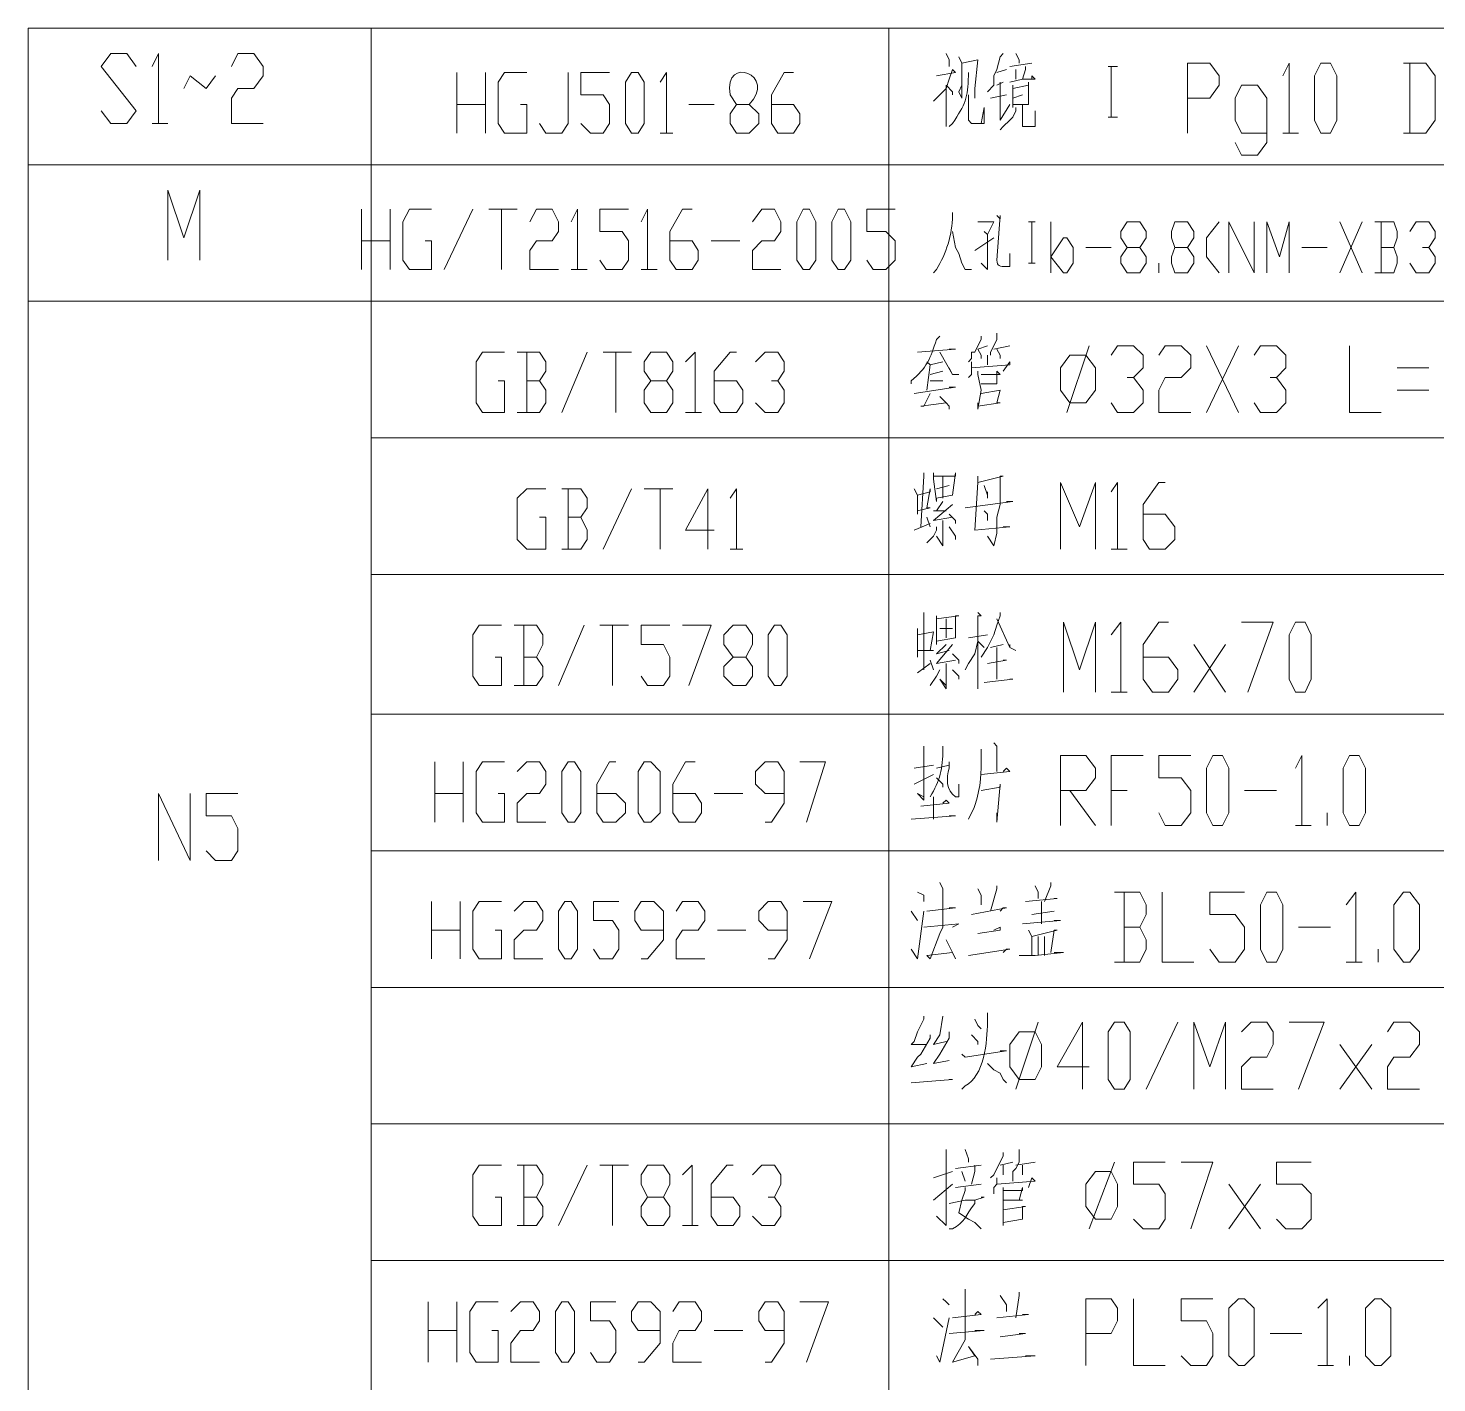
# Model space of a CAD drawing. Extents: x 14941 to 23337, y 2870 to 15192.
# Drawn here: x 17928 to 19161, y 3964 to 5150 of the extents above; entities that cross this region are included whole.
import ezdxf

# ---------------------------------------------------------------- set-up
doc = ezdxf.new("R2010")
doc.units = 0
doc.header["$LTSCALE"] = 8
doc.layers.add('1', color=1, linetype='Continuous')

msp = doc.modelspace()

# ---------------------------------------------------------------- linework, layer by layer
at = {"layer": '1', "color": 0, "lineweight": 18}
for points in [[(17927.9, 5150.2), (17927.9, 5030.6)], [(17927.9, 5030.6), (17927.9, 4911.1)], [(17927.9, 4911.1), (17927.9, 3948.9)]]:
    msp.add_lwpolyline(points, dxfattribs=at)
at = {"layer": '1', "color": 0, "lineweight": 5}
for points in [[(20633.8, 5150.2), (17927.9, 5150.2)], [(18228.3, 5030.6), (18228.3, 5150.2)], [(18681.6, 5030.6), (18681.6, 5150.2)], [(17991.9, 5077.9), (18000.3, 5066.8), (18014.2, 5066.8), (18022.5, 5077.9), (17991.9, 5116.8), (18000.3, 5128), (18014.2, 5128), (18022.5, 5116.8)], [(18036.4, 5116.8), (18042, 5128), (18042, 5066.8)], [(18105.9, 5116.8), (18111.5, 5128), (18125.4, 5128), (18133.7, 5116.8), (18133.7, 5108.5), (18125.4, 5097.4), (18111.5, 5097.4), (18105.9, 5089), (18105.9, 5066.8), (18133.7, 5066.8)], [(18731.6, 5128), (18734.4, 5122.4), (18734.4, 5116.8)], [(18742.8, 5125.2), (18745.5, 5119.6), (18745.5, 5089), (18742.8, 5094.6), (18745.5, 5100.2)], [(18745.5, 5119.6), (18759.4, 5122.4), (18759.4, 5122.4), (18756.7, 5097.4), (18756.7, 5089), (18756.7, 5097.4)], [(18781.7, 5128), (18778.9, 5125.2), (18776.1, 5114.1), (18773.3, 5108.5), (18773.3, 5100.2), (18767.8, 5094.6)], [(18806.7, 5119.6), (18787.3, 5116.8)], [(18792.8, 5128), (18795.6, 5122.4), (18795.6, 5119.6)], [(18943, 5058.4), (18943, 5119.6), (18962.5, 5119.6), (18970.8, 5108.5), (18970.8, 5100.2), (18962.5, 5089), (18943, 5089)], [(19026.4, 5108.5), (19032, 5119.6), (19032, 5058.4)], [(19059.8, 5058.4), (19054.2, 5069.6), (19054.2, 5108.5), (19059.8, 5119.6), (19068.1, 5119.6), (19073.7, 5108.5), (19073.7, 5069.6), (19068.1, 5058.4), (19059.8, 5058.4)], [(19132.1, 5058.4), (19151.6, 5058.4), (19159.9, 5069.6), (19159.9, 5108.5), (19151.6, 5119.6), (19132.1, 5119.6)], [(19137.6, 5119.6), (19137.6, 5058.4)], [(18064.2, 5097.4), (18069.8, 5108.5), (18083.7, 5097.4), (18092, 5108.5)], [(18303.4, 5058.4), (18303.4, 5111.3)], [(18328.4, 5111.3), (18328.4, 5058.4)], [(18359, 5083.5), (18364.6, 5083.5), (18364.6, 5058.4), (18345.1, 5058.4), (18339.5, 5066.8), (18339.5, 5102.9), (18345.1, 5111.3), (18364.6, 5111.3)], [(18375.7, 5066.8), (18381.2, 5058.4), (18395.1, 5058.4), (18400.7, 5066.8), (18400.7, 5111.3)], [(18411.8, 5066.8), (18420.2, 5058.4), (18431.3, 5058.4), (18436.9, 5066.8), (18436.9, 5083.5), (18431.3, 5091.8), (18411.8, 5091.8), (18411.8, 5111.3), (18436.9, 5111.3)], [(18456.3, 5058.4), (18450.8, 5066.8), (18450.8, 5102.9), (18456.3, 5111.3), (18461.9, 5111.3), (18467.4, 5102.9), (18467.4, 5066.8), (18461.9, 5058.4), (18456.3, 5058.4)], [(18481.4, 5102.9), (18486.9, 5111.3), (18486.9, 5058.4)], [(18578.7, 5083.5), (18598.1, 5083.5), (18603.7, 5075.1), (18603.7, 5066.8), (18598.1, 5058.4), (18584.2, 5058.4), (18578.7, 5066.8), (18578.7, 5091.8), (18589.8, 5111.3), (18598.1, 5111.3)], [(18723.3, 5108.5), (18740, 5111.3), (18737.2, 5114.1), (18734.4, 5105.7), (18731.6, 5097.4), (18720.5, 5086.3)], [(18776.1, 5111.3), (18784.5, 5114.1)], [(18787.3, 5102.9), (18798.4, 5105.7), (18809.5, 5105.7), (18806.7, 5108.5), (18806.7, 5105.7)], [(18792.8, 5114.1), (18792.8, 5108.5), (18792.8, 5105.7)], [(18801.2, 5116.8), (18801.2, 5114.1), (18798.4, 5105.7)], [(18873.5, 5116.8), (18881.8, 5116.8)], [(18876.2, 5116.8), (18876.2, 5072.3)], [(18731.6, 5100.2), (18731.6, 5064), (18731.6, 5075.1)], [(18731.6, 5100.2), (18737.2, 5094.6), (18737.2, 5091.8)], [(18781.7, 5102.9), (18776.1, 5100.2)], [(18778.9, 5102.9), (18778.9, 5072.3), (18778.9, 5069.6), (18787.3, 5083.5)], [(18790, 5100.2), (18790, 5080.7), (18790, 5083.5), (18803.9, 5083.5), (18803.9, 5083.5), (18803.9, 5102.9), (18803.9, 5100.2), (18790, 5097.4)], [(18984.7, 5050.1), (18990.3, 5039), (19004.2, 5039), (19012.5, 5050.1), (19012.5, 5089), (19004.2, 5100.2), (18990.3, 5100.2), (18984.7, 5089), (18984.7, 5069.6), (18990.3, 5058.4), (19012.5, 5058.4)], [(18303.4, 5083.5), (18328.4, 5083.5)], [(18506.4, 5083.5), (18528.6, 5083.5)], [(18559.2, 5083.5), (18567.6, 5075.1), (18567.6, 5066.8), (18559.2, 5058.4), (18548.1, 5058.4)], [(18751.1, 5091.8), (18751.1, 5069.6), (18753.9, 5066.8), (18753.9, 5066.8), (18756.7, 5066.8), (18765, 5066.8), (18765, 5080.7), (18762.2, 5066.8)], [(18770.6, 5089), (18784.5, 5091.8)], [(18790, 5089), (18798.4, 5091.8)], [(18798.4, 5083.5), (18798.4, 5080.7), (18798.4, 5064), (18798.4, 5064), (18801.2, 5064), (18809.5, 5064), (18809.5, 5064), (18809.5, 5077.9), (18809.5, 5064)], [(18792.8, 5080.7), (18792.8, 5077.9), (18790, 5072.3), (18787.3, 5069.6), (18781.7, 5064), (18778.9, 5061.2)], [(18873.5, 5072.3), (18881.8, 5072.3)], [(18036.4, 5066.8), (18050.3, 5066.8)], [(18481.4, 5058.4), (18492.5, 5058.4)], [(19026.4, 5058.4), (19040.3, 5058.4)], [(20633.8, 5030.6), (17927.9, 5030.6)], [(20633.8, 5030.6), (17927.9, 5030.6)], [(18228.3, 4911.1), (18228.3, 5030.6)], [(18681.6, 4911.1), (18681.6, 5030.6)], [(18050.3, 4947.2), (18050.3, 5008.4), (18064.2, 4966.7), (18078.1, 5008.4), (18078.1, 4947.2)], [(18219.9, 4938.9), (18219.9, 4991.7)], [(18245, 4991.7), (18245, 4938.9)], [(18275.6, 4963.9), (18281.1, 4963.9), (18281.1, 4938.9), (18261.7, 4938.9), (18256.1, 4947.2), (18256.1, 4980.6), (18261.7, 4991.7), (18281.1, 4991.7)], [(18292.2, 4938.9), (18317.3, 4991.7)], [(18331.2, 4991.7), (18356.2, 4991.7)], [(18342.3, 4991.7), (18342.3, 4938.9)], [(18367.3, 4980.6), (18372.9, 4991.7), (18386.8, 4991.7), (18392.4, 4980.6), (18392.4, 4972.2), (18386.8, 4963.9), (18372.9, 4963.9), (18367.3, 4955.5), (18367.3, 4938.9), (18392.4, 4938.9)], [(18403.5, 4980.6), (18409, 4991.7), (18409, 4938.9)], [(18428.5, 4947.2), (18434.1, 4938.9), (18448, 4938.9), (18453.5, 4947.2), (18453.5, 4963.9), (18448, 4972.2), (18428.5, 4972.2), (18428.5, 4991.7), (18453.5, 4991.7)], [(18464.7, 4980.6), (18470.2, 4991.7), (18470.2, 4938.9)], [(18489.7, 4963.9), (18509.2, 4963.9), (18514.7, 4955.5), (18514.7, 4947.2), (18509.2, 4938.9), (18495.3, 4938.9), (18489.7, 4947.2), (18489.7, 4972.2), (18500.8, 4991.7), (18509.2, 4991.7)], [(18562, 4980.6), (18570.3, 4991.7), (18581.5, 4991.7), (18587, 4980.6), (18587, 4972.2), (18581.5, 4963.9), (18570.3, 4963.9), (18562, 4955.5), (18562, 4938.9), (18587, 4938.9)], [(18606.5, 4938.9), (18600.9, 4947.2), (18600.9, 4980.6), (18606.5, 4991.7), (18612.1, 4991.7), (18617.6, 4980.6), (18617.6, 4947.2), (18612.1, 4938.9), (18606.5, 4938.9)], [(18637.1, 4938.9), (18631.5, 4947.2), (18631.5, 4980.6), (18637.1, 4991.7), (18642.6, 4991.7), (18648.2, 4980.6), (18648.2, 4947.2), (18642.6, 4938.9), (18637.1, 4938.9)], [(18662.1, 4947.2), (18667.7, 4938.9), (18678.8, 4938.9), (18687.1, 4947.2), (18687.1, 4963.9), (18678.8, 4972.2), (18662.1, 4972.2), (18662.1, 4991.7), (18687.1, 4991.7)], [(18737.2, 4972.2), (18740, 4958.3), (18742.8, 4952.8), (18745.5, 4944.4), (18748.3, 4938.9), (18753.9, 4938.9), (18748.3, 4938.9), (18745.5, 4944.4)], [(18759.4, 4980.6), (18773.3, 4980.6), (18773.3, 4980.6), (18767.8, 4969.5), (18765, 4972.2), (18765, 4972.2)], [(18803.9, 4980.6), (18809.5, 4980.6)], [(18806.7, 4980.6), (18806.7, 4944.4)], [(18823.4, 4936.1), (18823.4, 4980.6)], [(18890.1, 4936.1), (18884.6, 4944.4), (18884.6, 4950), (18890.1, 4958.3), (18901.3, 4958.3), (18906.8, 4966.7), (18906.8, 4972.2), (18901.3, 4980.6), (18890.1, 4980.6), (18884.6, 4972.2), (18884.6, 4966.7), (18890.1, 4958.3)], [(18931.9, 4936.1), (18929.1, 4944.4), (18929.1, 4950), (18931.9, 4958.3), (18943, 4958.3), (18948.5, 4966.7), (18948.5, 4972.2), (18943, 4980.6), (18931.9, 4980.6), (18929.1, 4972.2), (18929.1, 4966.7), (18931.9, 4958.3)], [(18970.8, 4980.6), (18959.7, 4966.7), (18959.7, 4950), (18970.8, 4936.1)], [(18979.1, 4936.1), (18979.1, 4980.6), (19001.4, 4936.1), (19001.4, 4980.6)], [(19012.5, 4936.1), (19012.5, 4980.6), (19023.6, 4950), (19032, 4980.6), (19032, 4936.1)], [(19076.5, 4936.1), (19095.9, 4980.6)], [(19076.5, 4980.6), (19095.9, 4936.1)], [(19123.7, 4958.3), (19126.5, 4966.7), (19126.5, 4972.2), (19123.7, 4980.6), (19107.1, 4980.6)], [(19112.6, 4980.6), (19112.6, 4936.1)], [(19137.6, 4972.2), (19143.2, 4980.6), (19154.3, 4980.6), (19159.9, 4972.2), (19159.9, 4966.7), (19154.3, 4958.3), (19148.8, 4958.3)], [(18219.9, 4963.9), (18245, 4963.9)], [(18525.8, 4963.9), (18550.9, 4963.9)], [(18756.7, 4955.5), (18773.3, 4966.7)], [(18767.8, 4969.5), (18767.8, 4966.7), (18767.8, 4963.9), (18767.8, 4958.3), (18767.8, 4955.5), (18767.8, 4950), (18767.8, 4941.6), (18767.8, 4938.9), (18767.8, 4938.9), (18762.2, 4944.4), (18767.8, 4938.9)], [(18823.4, 4950), (18834.5, 4966.7), (18837.3, 4966.7), (18842.9, 4958.3), (18842.9, 4944.4), (18837.3, 4936.1), (18834.5, 4936.1), (18823.4, 4950)], [(18854, 4958.3), (18876.2, 4958.3)], [(18901.3, 4958.3), (18906.8, 4950), (18906.8, 4944.4), (18901.3, 4936.1), (18890.1, 4936.1)], [(18943, 4958.3), (18948.5, 4950), (18948.5, 4944.4), (18943, 4936.1), (18931.9, 4936.1)], [(19043.1, 4958.3), (19065.3, 4958.3)], [(19107.1, 4936.1), (19123.7, 4936.1), (19126.5, 4944.4), (19126.5, 4950), (19123.7, 4958.3), (19112.6, 4958.3)], [(19154.3, 4958.3), (19159.9, 4950), (19159.9, 4944.4), (19154.3, 4936.1), (19143.2, 4936.1), (19137.6, 4944.4)], [(18403.5, 4938.9), (18417.4, 4938.9)], [(18464.7, 4938.9), (18478.6, 4938.9)], [(18803.9, 4944.4), (18809.5, 4944.4)], [(18918, 4936.1), (18918, 4944.4)], [(20633.8, 4911.1), (17927.9, 4911.1)], [(20633.8, 4911.1), (17927.9, 4911.1)], [(18228.3, 4791.5), (18228.3, 4911.1)], [(18681.6, 4791.5), (18681.6, 4911.1)], [(18762.2, 4880.5), (18762.2, 4877.7), (18759.4, 4872.1), (18756.7, 4866.6), (18753.9, 4866.6), (18753.9, 4861), (18751.1, 4858.2)], [(18759.4, 4869.3), (18767.8, 4872.1)], [(18776.1, 4883.2), (18776.1, 4877.7), (18773.3, 4872.1), (18770.6, 4866.6), (18770.6, 4863.8)], [(18773.3, 4869.3), (18787.3, 4872.1)], [(18837.3, 4813.7), (18856.8, 4872.1)], [(18876.2, 4863.8), (18881.8, 4872.1), (18895.7, 4872.1), (18904.1, 4863.8), (18904.1, 4852.7), (18895.7, 4844.3), (18890.1, 4844.3)], [(18918, 4863.8), (18923.5, 4872.1), (18937.4, 4872.1), (18945.8, 4863.8), (18945.8, 4852.7), (18937.4, 4844.3), (18923.5, 4844.3), (18918, 4833.2), (18918, 4813.7), (18945.8, 4813.7)], [(18959.7, 4813.7), (18987.5, 4872.1)], [(18959.7, 4872.1), (18987.5, 4813.7)], [(19001.4, 4863.8), (19006.9, 4872.1), (19020.8, 4872.1), (19029.2, 4863.8), (19029.2, 4852.7), (19020.8, 4844.3), (19015.3, 4844.3)], [(19084.8, 4872.1), (19084.8, 4813.7), (19112.6, 4813.7)], [(18339.5, 4841.5), (18345.1, 4841.5), (18345.1, 4813.7), (18325.6, 4813.7), (18320.1, 4822.1), (18320.1, 4858.2), (18325.6, 4866.6), (18345.1, 4866.6)], [(18375.7, 4841.5), (18381.2, 4849.9), (18381.2, 4858.2), (18375.7, 4866.6), (18356.2, 4866.6)], [(18364.6, 4866.6), (18364.6, 4813.7)], [(18395.1, 4813.7), (18417.4, 4866.6)], [(18431.3, 4866.6), (18456.3, 4866.6)], [(18442.4, 4866.6), (18442.4, 4813.7)], [(18473, 4813.7), (18467.4, 4822.1), (18467.4, 4833.2), (18473, 4841.5), (18486.9, 4841.5), (18492.5, 4849.9), (18492.5, 4858.2), (18486.9, 4866.6), (18473, 4866.6), (18467.4, 4858.2), (18467.4, 4849.9), (18473, 4841.5)], [(18503.6, 4858.2), (18511.9, 4866.6), (18511.9, 4813.7)], [(18528.6, 4841.5), (18548.1, 4841.5), (18553.7, 4833.2), (18553.7, 4822.1), (18548.1, 4813.7), (18534.2, 4813.7), (18528.6, 4822.1), (18528.6, 4849.9), (18542.5, 4866.6), (18548.1, 4866.6)], [(18564.8, 4858.2), (18573.1, 4866.6), (18584.2, 4866.6), (18589.8, 4858.2), (18589.8, 4849.9), (18584.2, 4841.5), (18578.7, 4841.5)], [(18706.6, 4866.6), (18740, 4869.3), (18737.2, 4869.3), (18734.4, 4869.3)], [(18726.1, 4866.6), (18737.2, 4847.1), (18742.8, 4847.1), (18737.2, 4847.1), (18734.4, 4852.7)], [(18759.4, 4869.3), (18762.2, 4863.8), (18762.2, 4861)], [(18767.8, 4863.8), (18767.8, 4858.2), (18767.8, 4855.4)], [(18776.1, 4869.3), (18778.9, 4863.8), (18778.9, 4861)], [(18840.1, 4822.1), (18831.7, 4833.2), (18831.7, 4852.7), (18840.1, 4863.8), (18854, 4863.8), (18862.3, 4852.7), (18862.3, 4833.2), (18854, 4822.1), (18840.1, 4822.1)], [(18714.9, 4858.2), (18717.7, 4855.4), (18714.9, 4833.2)], [(18717.7, 4855.4), (18728.9, 4858.2)], [(18728.9, 4849.9), (18717.7, 4847.1)], [(18753.9, 4858.2), (18753.9, 4852.7), (18753.9, 4852.7), (18753.9, 4849.9), (18753.9, 4847.1), (18751.1, 4844.3)], [(18753.9, 4852.7), (18787.3, 4855.4), (18787.3, 4858.2), (18781.7, 4849.9)], [(18759.4, 4849.9), (18759.4, 4847.1), (18762.2, 4833.2), (18759.4, 4816.5), (18759.4, 4822.1)], [(18762.2, 4847.1), (18778.9, 4847.1), (18776.1, 4849.9), (18776.1, 4838.7), (18776.1, 4838.7), (18762.2, 4838.7)], [(19126.5, 4852.7), (19154.3, 4852.7)], [(18356.2, 4813.7), (18375.7, 4813.7), (18381.2, 4822.1), (18381.2, 4833.2), (18375.7, 4841.5), (18364.6, 4841.5)], [(18486.9, 4841.5), (18492.5, 4833.2), (18492.5, 4822.1), (18486.9, 4813.7), (18473, 4813.7)], [(18584.2, 4841.5), (18589.8, 4833.2), (18589.8, 4822.1), (18584.2, 4813.7), (18573.1, 4813.7), (18564.8, 4822.1)], [(18703.8, 4830.4), (18740, 4836), (18737.2, 4836), (18734.4, 4836)], [(18717.7, 4841.5), (18728.9, 4841.5)], [(18895.7, 4844.3), (18904.1, 4833.2), (18904.1, 4822.1), (18895.7, 4813.7), (18881.8, 4813.7), (18876.2, 4822.1)], [(19020.8, 4844.3), (19029.2, 4833.2), (19029.2, 4822.1), (19020.8, 4813.7), (19006.9, 4813.7), (19001.4, 4822.1)], [(18717.7, 4830.4), (18712.2, 4819.3), (18709.4, 4819.3), (18731.6, 4822.1)], [(18726.1, 4827.6), (18731.6, 4822.1), (18734.4, 4819.3), (18734.4, 4816.5)], [(18762.2, 4830.4), (18778.9, 4833.2), (18778.9, 4833.2), (18776.1, 4822.1), (18778.9, 4822.1), (18759.4, 4819.3)], [(19154.3, 4833.2), (19126.5, 4833.2)], [(18503.6, 4813.7), (18517.5, 4813.7)], [(18228.3, 4671.9), (18228.3, 4791.5), (20633.8, 4791.5)], [(18681.6, 4791.5), (18681.6, 3948.9)], [(18712.2, 4760.9), (18712.2, 4758.1), (18709.4, 4713.6)], [(18720.5, 4760.9), (18720.5, 4755.3), (18723.3, 4735.9), (18723.3, 4738.6), (18737.2, 4741.4), (18737.2, 4741.4), (18740, 4760.9), (18740, 4758.1), (18720.5, 4758.1)], [(18723.3, 4747), (18734.4, 4749.8)], [(18728.9, 4758.1), (18728.9, 4738.6)], [(18759.4, 4758.1), (18759.4, 4752.5), (18756.7, 4710.8), (18756.7, 4710.8), (18787.3, 4713.6), (18784.5, 4713.6), (18781.7, 4713.6)], [(18759.4, 4752.5), (18781.7, 4758.1), (18778.9, 4758.1), (18778.9, 4752.5), (18778.9, 4733.1), (18776.1, 4722), (18776.1, 4708), (18773.3, 4696.9), (18773.3, 4696.9), (18767.8, 4705.3), (18773.3, 4696.9)], [(18765, 4749.8), (18767.8, 4741.4), (18767.8, 4738.6), (18767.8, 4744.2)], [(18831.7, 4694.1), (18831.7, 4752.5), (18848.4, 4713.6), (18862.3, 4752.5), (18862.3, 4694.1)], [(18876.2, 4744.2), (18881.8, 4752.5), (18881.8, 4694.1)], [(18904.1, 4724.7), (18923.5, 4724.7), (18931.9, 4713.6), (18931.9, 4702.5), (18923.5, 4694.1), (18909.6, 4694.1), (18904.1, 4702.5), (18904.1, 4733.1), (18918, 4752.5), (18923.5, 4752.5)], [(18375.7, 4722), (18381.2, 4722), (18381.2, 4694.1), (18364.6, 4694.1), (18356.2, 4702.5), (18356.2, 4738.6), (18364.6, 4747), (18381.2, 4747)], [(18411.8, 4722), (18417.4, 4730.3), (18417.4, 4738.6), (18411.8, 4747), (18395.1, 4747)], [(18400.7, 4747), (18400.7, 4694.1)], [(18431.3, 4694.1), (18456.3, 4747)], [(18467.4, 4747), (18492.5, 4747)], [(18481.4, 4747), (18481.4, 4694.1)], [(18528.6, 4710.8), (18503.6, 4710.8), (18523.1, 4747), (18523.1, 4694.1)], [(18542.5, 4738.6), (18548.1, 4747), (18548.1, 4694.1)], [(18703.8, 4747), (18706.6, 4741.4), (18706.6, 4724.7), (18706.6, 4727.5), (18717.7, 4730.3), (18714.9, 4730.3), (18717.7, 4747), (18717.7, 4744.2), (18706.6, 4741.4)], [(18728.9, 4735.9), (18723.3, 4727.5), (18720.5, 4727.5), (18731.6, 4727.5)], [(18737.2, 4733.1), (18720.5, 4719.2), (18720.5, 4719.2), (18737.2, 4722)], [(18734.4, 4724.7), (18740, 4719.2), (18740, 4716.4)], [(18748.3, 4730.3), (18790, 4735.9), (18787.3, 4735.9), (18784.5, 4735.9)], [(18765, 4727.5), (18767.8, 4724.7), (18767.8, 4719.2), (18767.8, 4724.7)], [(18395.1, 4694.1), (18411.8, 4694.1), (18417.4, 4702.5), (18417.4, 4710.8), (18411.8, 4722), (18400.7, 4722)], [(18703.8, 4710.8), (18717.7, 4716.4)], [(18714.9, 4722), (18717.7, 4713.6)], [(18723.3, 4713.6), (18723.3, 4710.8), (18720.5, 4705.3), (18714.9, 4699.7)], [(18728.9, 4719.2), (18728.9, 4696.9), (18723.3, 4705.3), (18728.9, 4696.9)], [(18734.4, 4713.6), (18740, 4705.3), (18740, 4702.5)], [(18542.5, 4694.1), (18553.7, 4694.1)], [(18876.2, 4694.1), (18890.1, 4694.1)], [(20633.8, 4671.9), (18228.3, 4671.9), (18228.3, 3948.9)], [(18712.2, 4638.5), (18712.2, 4633), (18712.2, 4588.5)], [(18759.4, 4638.5), (18762.2, 4635.7), (18759.4, 4635.7), (18759.4, 4571.8), (18759.4, 4582.9)], [(18778.9, 4638.5), (18778.9, 4635.7), (18776.1, 4627.4), (18773.3, 4619.1), (18767.8, 4607.9), (18762.2, 4599.6)], [(18336.7, 4599.6), (18342.3, 4599.6), (18342.3, 4574.6), (18322.8, 4574.6), (18317.3, 4582.9), (18317.3, 4619.1), (18322.8, 4627.4), (18342.3, 4627.4)], [(18372.9, 4599.6), (18378.5, 4610.7), (18378.5, 4619.1), (18372.9, 4627.4), (18353.4, 4627.4)], [(18361.8, 4627.4), (18361.8, 4574.6)], [(18392.4, 4574.6), (18414.6, 4627.4)], [(18428.5, 4627.4), (18453.5, 4627.4)], [(18439.6, 4627.4), (18439.6, 4574.6)], [(18464.7, 4582.9), (18470.2, 4574.6), (18484.1, 4574.6), (18489.7, 4582.9), (18489.7, 4599.6), (18484.1, 4610.7), (18464.7, 4610.7), (18464.7, 4627.4), (18489.7, 4627.4)], [(18500.8, 4627.4), (18525.8, 4627.4), (18506.4, 4574.6)], [(18545.3, 4574.6), (18537, 4582.9), (18537, 4591.2), (18545.3, 4599.6), (18556.4, 4599.6), (18562, 4610.7), (18562, 4619.1), (18556.4, 4627.4), (18545.3, 4627.4), (18537, 4619.1), (18537, 4610.7), (18545.3, 4599.6)], [(18581.5, 4574.6), (18575.9, 4582.9), (18575.9, 4619.1), (18581.5, 4627.4), (18587, 4627.4), (18592.6, 4619.1), (18592.6, 4582.9), (18587, 4574.6), (18581.5, 4574.6)], [(18723.3, 4635.7), (18723.3, 4633), (18723.3, 4610.7), (18723.3, 4613.5), (18740, 4616.3), (18740, 4616.3), (18740, 4635.7), (18742.8, 4635.7), (18723.3, 4633)], [(18731.6, 4633), (18731.6, 4616.3)], [(18776.1, 4633), (18787.3, 4607.9), (18792.8, 4605.2), (18787.3, 4607.9), (18787.3, 4610.7)], [(18834.5, 4569), (18834.5, 4630.2), (18848.4, 4588.5), (18862.3, 4630.2), (18862.3, 4569)], [(18876.2, 4619.1), (18884.6, 4630.2), (18884.6, 4569)], [(18904.1, 4599.6), (18926.3, 4599.6), (18934.6, 4588.5), (18934.6, 4580.1), (18926.3, 4569), (18912.4, 4569), (18904.1, 4580.1), (18904.1, 4610.7), (18918, 4630.2), (18926.3, 4630.2)], [(18990.3, 4630.2), (19018.1, 4630.2), (18995.8, 4569)], [(19037.5, 4569), (19032, 4580.1), (19032, 4619.1), (19037.5, 4630.2), (19045.9, 4630.2), (19051.4, 4619.1), (19051.4, 4580.1), (19045.9, 4569), (19037.5, 4569)], [(18706.6, 4624.6), (18706.6, 4599.6), (18706.6, 4605.2), (18720.5, 4605.2), (18717.7, 4605.2), (18720.5, 4621.8), (18720.5, 4621.8), (18706.6, 4619.1)], [(18726.1, 4624.6), (18737.2, 4624.6)], [(18765, 4607.9), (18759.4, 4613.5), (18756.7, 4602.4), (18751.1, 4594), (18748.3, 4588.5)], [(18751.1, 4616.3), (18767.8, 4619.1)], [(18731.6, 4610.7), (18723.3, 4602.4), (18723.3, 4602.4), (18734.4, 4605.2)], [(18737.2, 4610.7), (18723.3, 4594), (18723.3, 4594), (18740, 4596.8)], [(18737.2, 4602.4), (18742.8, 4596.8), (18742.8, 4594)], [(18781.7, 4610.7), (18770.6, 4607.9)], [(18776.1, 4607.9), (18776.1, 4580.1)], [(18948.5, 4569), (18976.4, 4610.7)], [(18948.5, 4610.7), (18976.4, 4569)], [(18353.4, 4574.6), (18372.9, 4574.6), (18378.5, 4582.9), (18378.5, 4591.2), (18372.9, 4599.6), (18361.8, 4599.6)], [(18556.4, 4599.6), (18562, 4591.2), (18562, 4582.9), (18556.4, 4574.6), (18545.3, 4574.6)], [(18706.6, 4585.7), (18717.7, 4594)], [(18717.7, 4596.8), (18720.5, 4588.5)], [(18726.1, 4588.5), (18726.1, 4588.5), (18723.3, 4582.9), (18717.7, 4574.6)], [(18731.6, 4594), (18731.6, 4571.8), (18726.1, 4580.1), (18731.6, 4574.6)], [(18737.2, 4588.5), (18742.8, 4582.9), (18742.8, 4580.1)], [(18767.8, 4594), (18784.5, 4596.8), (18784.5, 4596.8), (18781.7, 4596.8)], [(18765, 4577.3), (18790, 4580.1), (18787.3, 4580.1), (18787.3, 4580.1)], [(18876.2, 4569), (18890.1, 4569)], [(20631, 4549.5), (18228.3, 4549.5)], [(18712.2, 4521.7), (18712.2, 4518.9), (18712.2, 4480), (18712.2, 4477.2), (18712.2, 4474.4), (18706.6, 4480), (18712.2, 4477.2)], [(18773.3, 4524.5), (18776.1, 4521.7), (18776.1, 4521.7), (18776.1, 4499.5)], [(18283.9, 4455), (18283.9, 4507.8)], [(18308.9, 4507.8), (18308.9, 4455)], [(18339.5, 4480), (18345.1, 4480), (18345.1, 4455), (18325.6, 4455), (18320.1, 4463.3), (18320.1, 4499.5), (18325.6, 4507.8), (18345.1, 4507.8)], [(18356.2, 4499.5), (18364.6, 4507.8), (18375.7, 4507.8), (18381.2, 4499.5), (18381.2, 4488.4), (18375.7, 4480), (18364.6, 4480), (18356.2, 4471.7), (18356.2, 4455), (18381.2, 4455)], [(18400.7, 4455), (18395.1, 4463.3), (18395.1, 4499.5), (18400.7, 4507.8), (18406.3, 4507.8), (18411.8, 4499.5), (18411.8, 4463.3), (18406.3, 4455), (18400.7, 4455)], [(18425.7, 4480), (18442.4, 4480), (18450.8, 4471.7), (18450.8, 4463.3), (18442.4, 4455), (18431.3, 4455), (18425.7, 4463.3), (18425.7, 4488.4), (18436.9, 4507.8), (18442.4, 4507.8)], [(18467.4, 4455), (18461.9, 4463.3), (18461.9, 4499.5), (18467.4, 4507.8), (18473, 4507.8), (18481.4, 4499.5), (18481.4, 4463.3), (18473, 4455), (18467.4, 4455)], [(18492.5, 4480), (18511.9, 4480), (18517.5, 4471.7), (18517.5, 4463.3), (18511.9, 4455), (18498, 4455), (18492.5, 4463.3), (18492.5, 4488.4), (18503.6, 4507.8), (18511.9, 4507.8)], [(18573.1, 4455), (18578.7, 4455), (18589.8, 4471.7), (18589.8, 4499.5), (18584.2, 4507.8), (18573.1, 4507.8), (18564.8, 4499.5), (18564.8, 4488.4), (18573.1, 4480), (18589.8, 4480)], [(18603.7, 4507.8), (18626, 4507.8), (18609.3, 4455)], [(18703.8, 4502.3), (18720.5, 4505)], [(18762.2, 4496.7), (18787.3, 4499.5), (18784.5, 4502.3), (18781.7, 4499.5)], [(18831.7, 4452.2), (18831.7, 4513.4), (18854, 4513.4), (18862.3, 4502.3), (18862.3, 4493.9), (18854, 4482.8), (18831.7, 4482.8)], [(18876.2, 4452.2), (18876.2, 4513.4), (18904.1, 4513.4)], [(18918, 4463.3), (18923.5, 4452.2), (18937.4, 4452.2), (18945.8, 4463.3), (18945.8, 4482.8), (18937.4, 4493.9), (18918, 4493.9), (18918, 4513.4), (18945.8, 4513.4)], [(18965.2, 4452.2), (18959.7, 4463.3), (18959.7, 4502.3), (18965.2, 4513.4), (18973.6, 4513.4), (18979.1, 4502.3), (18979.1, 4463.3), (18973.6, 4452.2), (18965.2, 4452.2)], [(19037.5, 4502.3), (19043.1, 4513.4), (19043.1, 4452.2)], [(19084.8, 4452.2), (19079.2, 4463.3), (19079.2, 4502.3), (19084.8, 4513.4), (19093.2, 4513.4), (19098.7, 4502.3), (19098.7, 4463.3), (19093.2, 4452.2), (19084.8, 4452.2)], [(18703.8, 4488.4), (18720.5, 4496.7)], [(18723.3, 4493.9), (18728.9, 4488.4), (18728.9, 4485.6)], [(18042, 4421.6), (18042, 4480), (18069.8, 4421.6), (18069.8, 4480)], [(18083.7, 4430), (18092, 4421.6), (18105.9, 4421.6), (18111.5, 4430), (18111.5, 4449.4), (18105.9, 4460.5), (18083.7, 4460.5), (18083.7, 4480), (18111.5, 4480)], [(18283.9, 4480), (18308.9, 4480)], [(18528.6, 4480), (18553.7, 4480)], [(18720.5, 4477.2), (18720.5, 4457.8)], [(18762.2, 4482.8), (18778.9, 4485.6), (18778.9, 4488.4), (18776.1, 4455), (18776.1, 4463.3)], [(18840.1, 4482.8), (18862.3, 4452.2)], [(18876.2, 4482.8), (18890.1, 4482.8)], [(18993, 4482.8), (19020.8, 4482.8)], [(18709.4, 4468.9), (18734.4, 4471.7), (18731.6, 4474.4), (18728.9, 4471.7)], [(18701, 4457.8), (18740, 4460.5), (18740, 4460.5), (18734.4, 4460.5)], [(19065.3, 4452.2), (19065.3, 4463.3)], [(19037.5, 4452.2), (19051.4, 4452.2)], [(20631, 4430), (18228.3, 4430)], [(18706.6, 4393.8), (18712.2, 4391), (18712.2, 4385.5)], [(18726.1, 4402.1), (18728.9, 4396.6), (18728.9, 4363.2), (18726.1, 4357.7), (18717.7, 4335.4), (18714.9, 4338.2), (18737.2, 4341), (18731.6, 4352.1), (18737.2, 4341), (18740, 4335.4)], [(18759.4, 4396.6), (18762.2, 4391), (18762.2, 4385.5), (18762.2, 4382.7)], [(18776.1, 4399.4), (18776.1, 4396.6), (18770.6, 4377.1)], [(18809.5, 4399.4), (18812.3, 4393.8), (18812.3, 4388.2)], [(18823.4, 4402.1), (18823.4, 4399.4), (18817.8, 4385.5)], [(18901.3, 4363.2), (18906.8, 4374.3), (18906.8, 4382.7), (18901.3, 4393.8), (18879, 4393.8)], [(18887.4, 4393.8), (18887.4, 4332.6)], [(18920.7, 4393.8), (18920.7, 4332.6), (18948.5, 4332.6)], [(18962.5, 4343.7), (18970.8, 4332.6), (18984.7, 4332.6), (18993, 4343.7), (18993, 4363.2), (18984.7, 4374.3), (18962.5, 4374.3), (18962.5, 4393.8), (18993, 4393.8)], [(19012.5, 4332.6), (19006.9, 4343.7), (19006.9, 4382.7), (19012.5, 4393.8), (19020.8, 4393.8), (19026.4, 4382.7), (19026.4, 4343.7), (19020.8, 4332.6), (19012.5, 4332.6)], [(19082, 4382.7), (19090.4, 4393.8), (19090.4, 4332.6)], [(19132.1, 4332.6), (19123.7, 4343.7), (19123.7, 4382.7), (19132.1, 4393.8), (19137.6, 4393.8), (19146, 4382.7), (19146, 4343.7), (19137.6, 4332.6), (19132.1, 4332.6)], [(18281.1, 4335.4), (18281.1, 4385.5)], [(18306.2, 4385.5), (18306.2, 4335.4)], [(18336.7, 4360.4), (18342.3, 4360.4), (18342.3, 4335.4), (18322.8, 4335.4), (18317.3, 4343.7), (18317.3, 4377.1), (18322.8, 4385.5), (18342.3, 4385.5)], [(18353.4, 4377.1), (18361.8, 4385.5), (18372.9, 4385.5), (18378.5, 4377.1), (18378.5, 4368.8), (18372.9, 4360.4), (18361.8, 4360.4), (18353.4, 4352.1), (18353.4, 4335.4), (18378.5, 4335.4)], [(18397.9, 4335.4), (18392.4, 4343.7), (18392.4, 4377.1), (18397.9, 4385.5), (18403.5, 4385.5), (18409, 4377.1), (18409, 4343.7), (18403.5, 4335.4), (18397.9, 4335.4)], [(18423, 4343.7), (18428.5, 4335.4), (18439.6, 4335.4), (18445.2, 4343.7), (18445.2, 4360.4), (18439.6, 4368.8), (18423, 4368.8), (18423, 4385.5), (18445.2, 4385.5)], [(18464.7, 4335.4), (18470.2, 4335.4), (18484.1, 4352.1), (18484.1, 4377.1), (18475.8, 4385.5), (18464.7, 4385.5), (18459.1, 4377.1), (18459.1, 4368.8), (18464.7, 4360.4), (18484.1, 4360.4)], [(18495.3, 4377.1), (18500.8, 4385.5), (18514.7, 4385.5), (18520.3, 4377.1), (18520.3, 4368.8), (18514.7, 4360.4), (18500.8, 4360.4), (18495.3, 4352.1), (18495.3, 4335.4), (18520.3, 4335.4)], [(18575.9, 4335.4), (18581.5, 4335.4), (18592.6, 4352.1), (18592.6, 4377.1), (18587, 4385.5), (18575.9, 4385.5), (18567.6, 4377.1), (18567.6, 4368.8), (18575.9, 4360.4), (18592.6, 4360.4)], [(18606.5, 4385.5), (18631.5, 4385.5), (18612.1, 4335.4)], [(18714.9, 4377.1), (18740, 4379.9), (18737.2, 4379.9), (18734.4, 4379.9)], [(18753.9, 4374.3), (18784.5, 4379.9), (18781.7, 4379.9), (18778.9, 4377.1)], [(18801.2, 4385.5), (18829, 4388.2), (18829, 4388.2), (18826.2, 4388.2)], [(18815.1, 4385.5), (18815.1, 4366)], [(18701, 4377.1), (18706.6, 4368.8)], [(18701, 4343.7), (18706.6, 4335.4), (18712.2, 4377.1)], [(18798.4, 4366), (18831.7, 4368.8), (18831.7, 4368.8), (18826.2, 4368.8)], [(18826.2, 4377.1), (18806.7, 4374.3)], [(18281.1, 4360.4), (18306.2, 4360.4)], [(18531.4, 4360.4), (18556.4, 4360.4)], [(18712.2, 4363.2), (18742.8, 4366), (18742.8, 4366), (18737.2, 4363.2)], [(18759.4, 4357.7), (18759.4, 4357.7), (18778.9, 4360.4), (18778.9, 4363.2), (18773.3, 4360.4)], [(18803.9, 4360.4), (18806.7, 4354.9), (18806.7, 4338.2)], [(18806.7, 4354.9), (18829, 4360.4), (18826.2, 4360.4), (18823.4, 4341)], [(18812.3, 4354.9), (18812.3, 4338.2)], [(18817.8, 4354.9), (18817.8, 4338.2)], [(18879, 4332.6), (18901.3, 4332.6), (18906.8, 4343.7), (18906.8, 4352.1), (18901.3, 4363.2), (18887.4, 4363.2)], [(19040.3, 4363.2), (19068.1, 4363.2)], [(18751.1, 4338.2), (18787.3, 4343.7), (18784.5, 4343.7), (18781.7, 4341)], [(19109.8, 4332.6), (19109.8, 4343.7)], [(18795.6, 4338.2), (18798.4, 4338.2), (18809.5, 4338.2), (18834.5, 4341), (18834.5, 4341), (18826.2, 4341)], [(19082, 4332.6), (19095.9, 4332.6)], [(20631, 4310.4), (18228.3, 4310.4)], [(18712.2, 4285.3), (18712.2, 4282.6), (18706.6, 4271.4), (18703.8, 4263.1), (18701, 4260.3), (18701, 4260.3), (18714.9, 4260.3)], [(18728.9, 4285.3), (18726.1, 4268.7), (18720.5, 4260.3), (18720.5, 4260.3), (18731.6, 4263.1)], [(18756.7, 4282.6), (18756.7, 4282.6), (18759.4, 4277), (18762.2, 4274.2)], [(18792.8, 4221.4), (18812.3, 4279.8)], [(18856.8, 4240.9), (18829, 4240.9), (18851.2, 4279.8), (18851.2, 4221.4)], [(18879, 4221.4), (18873.5, 4229.7), (18873.5, 4271.4), (18879, 4279.8), (18887.4, 4279.8), (18892.9, 4271.4), (18892.9, 4229.7), (18887.4, 4221.4), (18879, 4221.4)], [(18906.8, 4221.4), (18934.6, 4279.8)], [(18948.5, 4221.4), (18948.5, 4279.8), (18962.5, 4240.9), (18976.4, 4279.8), (18976.4, 4221.4)], [(18990.3, 4271.4), (18998.6, 4279.8), (19012.5, 4279.8), (19018.1, 4271.4), (19018.1, 4260.3), (19012.5, 4249.2), (18998.6, 4249.2), (18990.3, 4240.9), (18990.3, 4221.4), (19018.1, 4221.4)], [(19032, 4279.8), (19062.6, 4279.8), (19040.3, 4221.4)], [(19118.2, 4271.4), (19123.7, 4279.8), (19137.6, 4279.8), (19146, 4271.4), (19146, 4260.3), (19137.6, 4249.2), (19123.7, 4249.2), (19118.2, 4240.9), (19118.2, 4221.4), (19146, 4221.4)], [(18717.7, 4268.7), (18717.7, 4265.9), (18709.4, 4252), (18706.6, 4249.2), (18701, 4240.9), (18714.9, 4243.6)], [(18734.4, 4271.4), (18734.4, 4265.9), (18726.1, 4252), (18720.5, 4243.6), (18720.5, 4243.6), (18734.4, 4246.4)], [(18753.9, 4268.7), (18759.4, 4263.1), (18759.4, 4260.3)], [(18795.6, 4229.7), (18787.3, 4240.9), (18787.3, 4260.3), (18795.6, 4271.4), (18809.5, 4271.4), (18815.1, 4260.3), (18815.1, 4240.9), (18809.5, 4229.7), (18795.6, 4229.7)], [(19076.5, 4221.4), (19104.3, 4260.3)], [(19076.5, 4260.3), (19104.3, 4221.4)], [(18745.5, 4252), (18748.3, 4249.2), (18748.3, 4249.2), (18784.5, 4254.8), (18784.5, 4254.8), (18778.9, 4254.8)], [(18767.8, 4243.6), (18773.3, 4238.1), (18778.9, 4235.3), (18781.7, 4229.7), (18781.7, 4229.7), (18784.5, 4226.9), (18781.7, 4229.7)], [(18701, 4226.9), (18737.2, 4229.7)], [(18737.2, 4229.7), (18737.2, 4229.7), (18734.4, 4229.7)], [(20631, 4190.8), (18228.3, 4190.8)], [(18731.6, 4168.5), (18731.6, 4165.8), (18731.6, 4165.8), (18731.6, 4121.3), (18731.6, 4101.8), (18723.3, 4110.1), (18731.6, 4101.8)], [(18748.3, 4168.5), (18751.1, 4160.2), (18751.1, 4157.4)], [(18781.7, 4165.8), (18781.7, 4163), (18778.9, 4157.4), (18776.1, 4151.9), (18776.1, 4151.9), (18773.3, 4146.3), (18770.6, 4143.5)], [(18778.9, 4154.6), (18790, 4157.4)], [(18795.6, 4168.5), (18795.6, 4163), (18795.6, 4157.4), (18792.8, 4151.9), (18790, 4149.1)], [(18792.8, 4154.6), (18809.5, 4157.4)], [(18856.8, 4099), (18879, 4157.4)], [(18895.7, 4107.4), (18904.1, 4099), (18918, 4099), (18923.5, 4107.4), (18923.5, 4129.6), (18918, 4138), (18895.7, 4138), (18895.7, 4157.4), (18923.5, 4157.4)], [(18937.4, 4157.4), (18965.2, 4157.4), (18945.8, 4099)], [(19020.8, 4107.4), (19029.2, 4099), (19043.1, 4099), (19051.4, 4107.4), (19051.4, 4129.6), (19043.1, 4138), (19020.8, 4138), (19020.8, 4157.4), (19051.4, 4157.4)], [(18336.7, 4126.8), (18342.3, 4126.8), (18342.3, 4101.8), (18322.8, 4101.8), (18317.3, 4110.1), (18317.3, 4146.3), (18322.8, 4154.6), (18342.3, 4154.6)], [(18372.9, 4126.8), (18378.5, 4138), (18378.5, 4146.3), (18372.9, 4154.6), (18356.2, 4154.6)], [(18361.8, 4154.6), (18361.8, 4101.8)], [(18392.4, 4101.8), (18417.4, 4154.6)], [(18428.5, 4154.6), (18453.5, 4154.6)], [(18439.6, 4154.6), (18439.6, 4101.8)], [(18470.2, 4101.8), (18464.7, 4110.1), (18464.7, 4118.5), (18470.2, 4126.8), (18484.1, 4126.8), (18489.7, 4138), (18489.7, 4146.3), (18484.1, 4154.6), (18470.2, 4154.6), (18464.7, 4146.3), (18464.7, 4138), (18470.2, 4126.8)], [(18500.8, 4146.3), (18509.2, 4154.6), (18509.2, 4101.8)], [(18525.8, 4126.8), (18545.3, 4126.8), (18550.9, 4118.5), (18550.9, 4110.1), (18545.3, 4101.8), (18531.4, 4101.8), (18525.8, 4110.1), (18525.8, 4138), (18539.8, 4154.6), (18545.3, 4154.6)], [(18562, 4146.3), (18570.3, 4154.6), (18581.5, 4154.6), (18587, 4146.3), (18587, 4138), (18581.5, 4126.8), (18575.9, 4126.8)], [(18720.5, 4143.5), (18737.2, 4149.1)], [(18740, 4151.9), (18762.2, 4154.6)], [(18745.5, 4149.1), (18748.3, 4140.7)], [(18756.7, 4154.6), (18756.7, 4149.1), (18753.9, 4138)], [(18781.7, 4154.6), (18781.7, 4149.1), (18781.7, 4146.3)], [(18790, 4149.1), (18790, 4143.5), (18790, 4140.7)], [(18798.4, 4154.6), (18798.4, 4149.1), (18798.4, 4146.3)], [(18862.3, 4107.4), (18854, 4118.5), (18854, 4138), (18862.3, 4149.1), (18876.2, 4149.1), (18881.8, 4138), (18881.8, 4118.5), (18876.2, 4107.4), (18862.3, 4107.4)], [(18720.5, 4124.1), (18737.2, 4138)], [(18740, 4135.2), (18762.2, 4138)], [(18748.3, 4135.2), (18748.3, 4132.4), (18745.5, 4124.1), (18742.8, 4112.9), (18751.1, 4107.4), (18756.7, 4104.6), (18762.2, 4099)], [(18776.1, 4143.5), (18776.1, 4138), (18773.3, 4135.2), (18773.3, 4132.4), (18773.3, 4129.6)], [(18776.1, 4138), (18809.5, 4140.7), (18806.7, 4143.5), (18803.9, 4135.2)], [(18781.7, 4135.2), (18781.7, 4101.8), (18781.7, 4107.4)], [(18781.7, 4132.4), (18798.4, 4132.4), (18798.4, 4135.2), (18795.6, 4124.1), (18798.4, 4124.1), (18781.7, 4124.1)], [(18979.1, 4099), (19006.9, 4138)], [(18979.1, 4138), (19006.9, 4099)], [(18356.2, 4101.8), (18372.9, 4101.8), (18378.5, 4110.1), (18378.5, 4118.5), (18372.9, 4126.8), (18361.8, 4126.8)], [(18484.1, 4126.8), (18489.7, 4118.5), (18489.7, 4110.1), (18484.1, 4101.8), (18470.2, 4101.8)], [(18581.5, 4126.8), (18587, 4118.5), (18587, 4110.1), (18581.5, 4101.8), (18570.3, 4101.8), (18562, 4110.1)], [(18734.4, 4121.3), (18748.3, 4124.1), (18756.7, 4124.1), (18765, 4126.8), (18765, 4126.8), (18762.2, 4126.8)], [(18781.7, 4115.7), (18801.2, 4118.5), (18798.4, 4118.5), (18798.4, 4107.4), (18798.4, 4107.4), (18781.7, 4104.6)], [(18500.8, 4101.8), (18514.7, 4101.8)], [(20631, 4071.2), (18228.3, 4071.2)], [(18748.3, 4046.2), (18748.3, 4043.4), (18748.3, 4007.3), (18748.3, 4001.7), (18737.2, 3982.2), (18737.2, 3982.2), (18756.7, 3987.8), (18751.1, 3996.1), (18759.4, 3985), (18759.4, 3979.4)], [(18278.3, 3982.2), (18278.3, 4035.1)], [(18303.4, 4035.1), (18303.4, 3982.2)], [(18334, 4010), (18339.5, 4010), (18339.5, 3982.2), (18320.1, 3982.2), (18314.5, 3990.6), (18314.5, 4026.7), (18320.1, 4035.1), (18339.5, 4035.1)], [(18350.6, 4026.7), (18359, 4035.1), (18370.1, 4035.1), (18375.7, 4026.7), (18375.7, 4018.4), (18370.1, 4010), (18359, 4010), (18350.6, 3998.9), (18350.6, 3982.2), (18375.7, 3982.2)], [(18395.1, 3982.2), (18389.6, 3990.6), (18389.6, 4026.7), (18395.1, 4035.1), (18400.7, 4035.1), (18406.3, 4026.7), (18406.3, 3990.6), (18400.7, 3982.2), (18395.1, 3982.2)], [(18420.2, 3990.6), (18425.7, 3982.2), (18436.9, 3982.2), (18442.4, 3990.6), (18442.4, 4010), (18436.9, 4018.4), (18420.2, 4018.4), (18420.2, 4035.1), (18442.4, 4035.1)], [(18461.9, 3982.2), (18467.4, 3982.2), (18481.4, 3998.9), (18481.4, 4026.7), (18473, 4035.1), (18461.9, 4035.1), (18456.3, 4026.7), (18456.3, 4018.4), (18461.9, 4010), (18481.4, 4010)], [(18492.5, 4026.7), (18498, 4035.1), (18511.9, 4035.1), (18517.5, 4026.7), (18517.5, 4018.4), (18511.9, 4010), (18498, 4010), (18492.5, 3998.9), (18492.5, 3982.2), (18517.5, 3982.2)], [(18573.1, 3982.2), (18578.7, 3982.2), (18589.8, 3998.9), (18589.8, 4026.7), (18584.2, 4035.1), (18573.1, 4035.1), (18567.6, 4026.7), (18567.6, 4018.4), (18573.1, 4010), (18589.8, 4010)], [(18603.7, 4035.1), (18628.7, 4035.1), (18609.3, 3982.2)], [(18728.9, 4037.8), (18731.6, 4035.1), (18734.4, 4032.3)], [(18778.9, 4040.6), (18784.5, 4032.3), (18784.5, 4026.7)], [(18795.6, 4043.4), (18795.6, 4040.6), (18792.8, 4021.2)], [(18854, 3979.4), (18854, 4037.8), (18876.2, 4037.8), (18881.8, 4029.5), (18881.8, 4018.4), (18876.2, 4007.3), (18854, 4007.3)], [(18895.7, 4037.8), (18895.7, 3979.4), (18923.5, 3979.4)], [(18937.4, 3987.8), (18945.8, 3979.4), (18959.7, 3979.4), (18965.2, 3987.8), (18965.2, 4007.3), (18959.7, 4018.4), (18937.4, 4018.4), (18937.4, 4037.8), (18965.2, 4037.8)], [(18987.5, 3979.4), (18979.1, 3987.8), (18979.1, 4029.5), (18987.5, 4037.8), (18993, 4037.8), (19001.4, 4029.5), (19001.4, 3987.8), (18993, 3979.4), (18987.5, 3979.4)], [(19057, 4029.5), (19065.3, 4037.8), (19065.3, 3979.4)], [(19107.1, 3979.4), (19098.7, 3987.8), (19098.7, 4029.5), (19107.1, 4037.8), (19112.6, 4037.8), (19121, 4029.5), (19121, 3987.8), (19112.6, 3979.4), (19107.1, 3979.4)], [(18720.5, 4021.2), (18726.1, 4015.6), (18728.9, 4012.8)], [(18723.3, 3987.8), (18726.1, 3982.2), (18734.4, 4021.2)], [(18737.2, 4021.2), (18762.2, 4023.9), (18759.4, 4026.7), (18756.7, 4023.9)], [(18776.1, 4021.2), (18803.9, 4023.9), (18803.9, 4023.9), (18798.4, 4023.9)], [(18278.3, 4010), (18303.4, 4010)], [(18528.6, 4010), (18553.7, 4010)], [(18734.4, 4007.3), (18765, 4010), (18762.2, 4010), (18756.7, 4010)], [(18778.9, 4004.5), (18801.2, 4007.3), (18795.6, 4007.3)], [(19015.3, 4007.3), (19043.1, 4007.3)], [(18770.6, 3985), (18809.5, 3987.8), (18806.7, 3987.8), (18801.2, 3987.8)], [(19084.8, 3979.4), (19084.8, 3987.8)], [(19057, 3979.4), (19070.9, 3979.4)]]:
    msp.add_lwpolyline(points, dxfattribs=at)
for points, knots in [([(18548.1, 5058.4), (18548.1, 5058.4), (18542.5, 5066.8), (18542.5, 5066.8), (18542.5, 5066.8), (18542.5, 5075.1), (18542.5, 5075.1), (18542.5, 5075.1), (18548.1, 5083.5), (18548.1, 5083.5), (18548.1, 5083.5), (18559.2, 5083.5), (18559.2, 5083.5), (18584.2, 5108.5), (18537, 5128), (18542.5, 5091.8), (18542.5, 5091.8), (18548.1, 5083.5), (18548.1, 5083.5)], [0, 0, 0, 0, 1, 1, 1, 2, 2, 2, 3, 3, 3, 4, 4, 4, 5, 5, 5, 6, 6, 6, 6]), ([(18751.1, 5111.3), (18751.1, 5111.3), (18751.1, 5108.5), (18751.1, 5108.5), (18751.1, 5089), (18748.3, 5083.5), (18737.2, 5066.8), (18737.2, 5066.8), (18734.4, 5064), (18734.4, 5064)], [0, 0, 0, 0, 1, 1, 1, 2, 2, 2, 3, 3, 3, 3]), ([(18737.2, 4988.9), (18737.2, 4988.9), (18737.2, 4986.1), (18737.2, 4986.1), (18737.2, 4969.5), (18731.6, 4952.8), (18723.3, 4938.9), (18723.3, 4938.9), (18720.5, 4936.1), (18720.5, 4936.1)], [0, 0, 0, 0, 1, 1, 1, 2, 2, 2, 3, 3, 3, 3]), ([(18776.1, 4986.1), (18776.1, 4986.1), (18778.9, 4983.4), (18778.9, 4983.4), (18778.9, 4983.4), (18778.9, 4986.1), (18778.9, 4986.1), (18778.9, 4986.1), (18776.1, 4947.2), (18776.1, 4947.2), (18776.1, 4941.6), (18778.9, 4941.6), (18784.5, 4941.6), (18784.5, 4941.6), (18787.3, 4941.6), (18787.3, 4941.6), (18787.3, 4941.6), (18787.3, 4952.8), (18787.3, 4952.8), (18787.3, 4952.8), (18787.3, 4941.6), (18787.3, 4941.6)], [0, 0, 0, 0, 1, 1, 1, 2, 2, 2, 3, 3, 3, 4, 4, 4, 5, 5, 5, 6, 6, 6, 7, 7, 7, 7]), ([(18726.1, 4880.5), (18726.1, 4880.5), (18723.3, 4877.7), (18723.3, 4877.7), (18717.7, 4861), (18714.9, 4852.7), (18701, 4841.5), (18701, 4841.5), (18701, 4838.7), (18701, 4838.7)], [0, 0, 0, 0, 1, 1, 1, 2, 2, 2, 3, 3, 3, 3]), ([(18728.9, 4521.7), (18728.9, 4521.7), (18728.9, 4518.9), (18728.9, 4518.9), (18728.9, 4502.3), (18726.1, 4491.1), (18717.7, 4477.2), (18717.7, 4477.2), (18717.7, 4477.2), (18717.7, 4477.2)], [0, 0, 0, 0, 1, 1, 1, 2, 2, 2, 3, 3, 3, 3]), ([(18762.2, 4518.9), (18762.2, 4518.9), (18762.2, 4516.2), (18762.2, 4516.2), (18762.2, 4516.2), (18762.2, 4516.2), (18762.2, 4516.2), (18762.2, 4516.2), (18762.2, 4502.3), (18762.2, 4502.3), (18762.2, 4491.1), (18759.4, 4471.7), (18753.9, 4463.3), (18753.9, 4463.3), (18751.1, 4457.8), (18751.1, 4457.8)], [0, 0, 0, 0, 1, 1, 1, 2, 2, 2, 3, 3, 3, 4, 4, 4, 5, 5, 5, 5]), ([(18723.3, 4502.3), (18723.3, 4502.3), (18734.4, 4505), (18734.4, 4505), (18734.4, 4505), (18734.4, 4507.8), (18734.4, 4507.8), (18734.4, 4507.8), (18734.4, 4502.3), (18734.4, 4502.3), (18731.6, 4493.9), (18731.6, 4482.8), (18740, 4477.2), (18740, 4477.2), (18742.8, 4477.2), (18742.8, 4477.2), (18742.8, 4477.2), (18742.8, 4488.4), (18742.8, 4488.4), (18742.8, 4488.4), (18742.8, 4477.2), (18742.8, 4477.2)], [0, 0, 0, 0, 1, 1, 1, 2, 2, 2, 3, 3, 3, 4, 4, 4, 5, 5, 5, 6, 6, 6, 7, 7, 7, 7]), ([(18767.8, 4288.1), (18767.8, 4288.1), (18767.8, 4285.3), (18767.8, 4285.3), (18767.8, 4285.3), (18767.8, 4285.3), (18767.8, 4285.3), (18767.8, 4285.3), (18767.8, 4279.8), (18767.8, 4279.8), (18767.8, 4263.1), (18765, 4232.5), (18748.3, 4224.2), (18748.3, 4224.2), (18745.5, 4221.4), (18745.5, 4221.4)], [0, 0, 0, 0, 1, 1, 1, 2, 2, 2, 3, 3, 3, 4, 4, 4, 5, 5, 5, 5]), ([(18756.7, 4124.1), (18756.7, 4124.1), (18756.7, 4121.3), (18756.7, 4121.3), (18748.3, 4110.1), (18748.3, 4104.6), (18737.2, 4099), (18737.2, 4099), (18734.4, 4099), (18734.4, 4099)], [0, 0, 0, 0, 1, 1, 1, 2, 2, 2, 3, 3, 3, 3])]:
    msp.add_open_spline(points, degree=3, knots=knots, dxfattribs=at)

doc.saveas('drawing.dxf')
